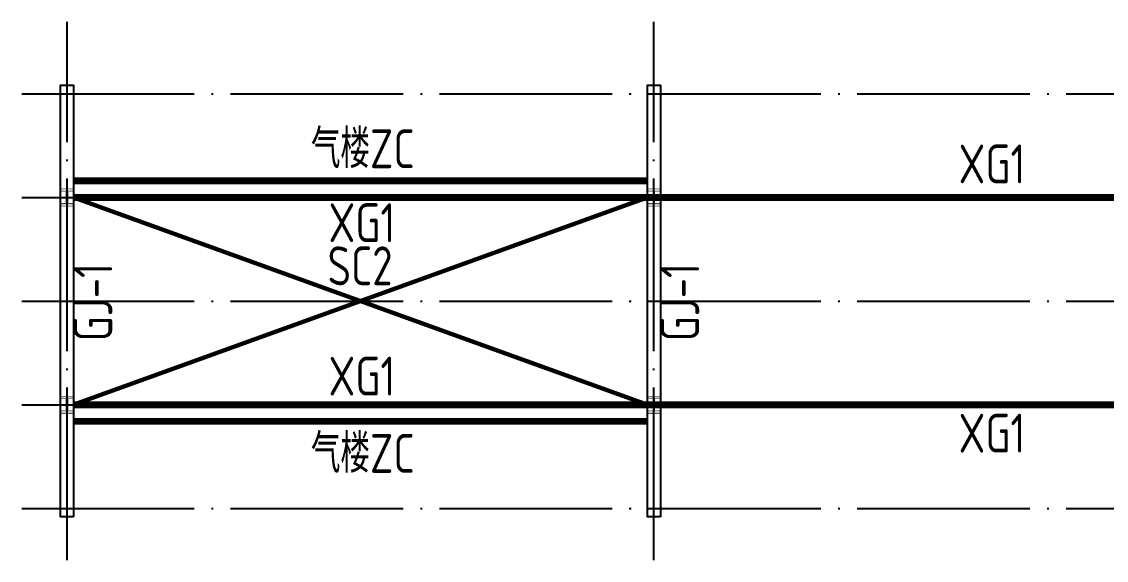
# Model space of a CAD drawing. Extents: x 9834882 to 10005569, y 1691670 to 2510806.
# Drawn here: x 9915655 to 9928222, y 2008348 to 2014584 of the extents above; entities that cross this region are included whole.
import ezdxf

# ---------------------------------------------------------------- set-up
doc = ezdxf.new("R2010")
doc.units = 0
doc.header["$LTSCALE"] = 1000
doc.header["$MEASUREMENT"] = 0
doc.linetypes.add('DOTE', pattern=[2.42, 2, -0.2, 0.02, -0.2])
for name, color, linetype in [('DOTE', 8, 'DOTE'), ('ZC', 6, 'CONTINUOUS'), ('屋面支撑', 1, 'CONTINUOUS'), ('柱', 2, 'CONTINUOUS'), ('梁', 4, 'CONTINUOUS'), ('系杆', 7, 'CONTINUOUS')]:
    doc.layers.add(name, color=color, linetype=linetype)
doc.styles.add('TSSD_REIN', font='atssdeng.shx', dxfattribs={"width": 0.7, "bigfont": 'atssdchn.shx'})

msp = doc.modelspace()

# ---------------------------------------------------------------- hatches: boundary and pattern name
at = {"layer": '柱'}
for points in [[(9916255.4, 2012649.2), (9916105.4, 2012649.2), (9916105.4, 2012617.2), (9916168.4, 2012617.2), (9916168.4, 2012481.2), (9916105.4, 2012481.2), (9916105.4, 2012449.2), (9916255.4, 2012449.2), (9916255.4, 2012481.2), (9916192.4, 2012481.2), (9916192.4, 2012617.2), (9916255.4, 2012617.2)], [(9923055.4, 2012649.2), (9922905.4, 2012649.2), (9922905.4, 2012617.2), (9922968.4, 2012617.2), (9922968.4, 2012481.2), (9922905.4, 2012481.2), (9922905.4, 2012449.2), (9923055.4, 2012449.2), (9923055.4, 2012481.2), (9922992.4, 2012481.2), (9922992.4, 2012617.2), (9923055.4, 2012617.2)], [(9916255.4, 2010249.2), (9916105.4, 2010249.2), (9916105.4, 2010217.2), (9916168.4, 2010217.2), (9916168.4, 2010081.2), (9916105.4, 2010081.2), (9916105.4, 2010049.2), (9916255.4, 2010049.2), (9916255.4, 2010081.2), (9916192.4, 2010081.2), (9916192.4, 2010217.2), (9916255.4, 2010217.2)], [(9923055.4, 2010249.2), (9922905.4, 2010249.2), (9922905.4, 2010217.2), (9922968.4, 2010217.2), (9922968.4, 2010081.2), (9922905.4, 2010081.2), (9922905.4, 2010049.2), (9923055.4, 2010049.2), (9923055.4, 2010081.2), (9922992.4, 2010081.2), (9922992.4, 2010217.2), (9923055.4, 2010217.2)]]:
    msp.add_hatch(color=3, dxfattribs=at).paths.add_polyline_path(points)

# ---------------------------------------------------------------- linework, layer by layer
at = {"layer": 'DOTE'}
for p, q in [((9916180.4, 2008347.8), (9916180.4, 2014583.8)), ((9922980.4, 2008347.8), (9922980.4, 2014583.8)), ((9915655.4, 2013749.2), (9957505.4, 2013749.2)), ((9915655.4, 2012549.2), (9957505.4, 2012549.2)), ((9915655.4, 2011349.2), (9957505.4, 2011349.2)), ((9915655.4, 2010149.2), (9957505.4, 2010149.2)), ((9915655.4, 2008949.2), (9957505.4, 2008949.2))]:
    msp.add_line(p, q, dxfattribs=at)
at = {"layer": 'ZC', "const_width": 80}
for points in [[(9916255.4, 2012741.3), (9922905.4, 2012741.3)], [(9916255.4, 2009957), (9922905.4, 2009957)]]:
    msp.add_lwpolyline(points, dxfattribs=at)
at = {"layer": '屋面支撑', "const_width": 50}
for points in [[(9922905.4, 2012549.2), (9916255.4, 2010149.2)], [(9916255.4, 2012549.2), (9922905.4, 2010149.2)]]:
    msp.add_lwpolyline(points, dxfattribs=at)
at = {"layer": '柱', "color": 3, "const_width": 5}
for points in [[(9916255.4, 2012649.2), (9916105.4, 2012649.2), (9916105.4, 2012617.2), (9916168.4, 2012617.2), (9916168.4, 2012481.2), (9916105.4, 2012481.2), (9916105.4, 2012449.2), (9916255.4, 2012449.2), (9916255.4, 2012481.2), (9916192.4, 2012481.2), (9916192.4, 2012617.2), (9916255.4, 2012617.2)], [(9923055.4, 2012649.2), (9922905.4, 2012649.2), (9922905.4, 2012617.2), (9922968.4, 2012617.2), (9922968.4, 2012481.2), (9922905.4, 2012481.2), (9922905.4, 2012449.2), (9923055.4, 2012449.2), (9923055.4, 2012481.2), (9922992.4, 2012481.2), (9922992.4, 2012617.2), (9923055.4, 2012617.2)], [(9916255.4, 2010249.2), (9916105.4, 2010249.2), (9916105.4, 2010217.2), (9916168.4, 2010217.2), (9916168.4, 2010081.2), (9916105.4, 2010081.2), (9916105.4, 2010049.2), (9916255.4, 2010049.2), (9916255.4, 2010081.2), (9916192.4, 2010081.2), (9916192.4, 2010217.2), (9916255.4, 2010217.2)], [(9923055.4, 2010249.2), (9922905.4, 2010249.2), (9922905.4, 2010217.2), (9922968.4, 2010217.2), (9922968.4, 2010081.2), (9922905.4, 2010081.2), (9922905.4, 2010049.2), (9923055.4, 2010049.2), (9923055.4, 2010081.2), (9922992.4, 2010081.2), (9922992.4, 2010217.2), (9923055.4, 2010217.2)]]:
    msp.add_lwpolyline(points, close=True, dxfattribs=at)
at = {"layer": '梁'}
for points in [[(9916255.4, 2008849.2), (9916105.4, 2008849.2), (9916105.4, 2013849.2), (9916255.4, 2013849.2)], [(9923055.4, 2008849.2), (9922905.4, 2008849.2), (9922905.4, 2013849.2), (9923055.4, 2013849.2)]]:
    msp.add_lwpolyline(points, close=True, dxfattribs=at)
at = {"layer": '系杆', "color": 3, "const_width": 80}
for points in [[(9916255.4, 2012549.2), (9956905.4, 2012549.2)], [(9916255.4, 2010149.2), (9956905.4, 2010149.2)]]:
    msp.add_lwpolyline(points, dxfattribs=at)

# ---------------------------------------------------------------- texts
at = {"layer": 'ZC', "style": 'TSSD_REIN', "width": 0.8}
for p in [(9919006.6, 2012887.9), (9919006.6, 2009360.4)]:
    msp.add_text('气楼ZC', height=450, dxfattribs=at).set_placement(p)
at = {"layer": '屋面支撑', "style": 'TSSD_REIN', "width": 0.8}
msp.add_text('SC2', height=450, dxfattribs=at).set_placement((9919199.5, 2011532.2))
at = {"layer": '梁', "color": 2, "style": 'TSSD_REIN', "width": 0.8}
for p in [(9916705.3, 2010883.2), (9923505.3, 2010883.2)]:
    msp.add_text('GJ-1', height=450, rotation=90, dxfattribs=at).set_placement(p)
at = {"layer": '系杆', "color": 3, "style": 'TSSD_REIN', "width": 0.8}
for p in [(9926510.8, 2012712.1), (9919210.8, 2012031.9), (9919210.8, 2010255.1), (9926510.8, 2009594.6)]:
    msp.add_text('XG1', height=450, dxfattribs=at).set_placement(p)

doc.saveas('drawing.dxf')
